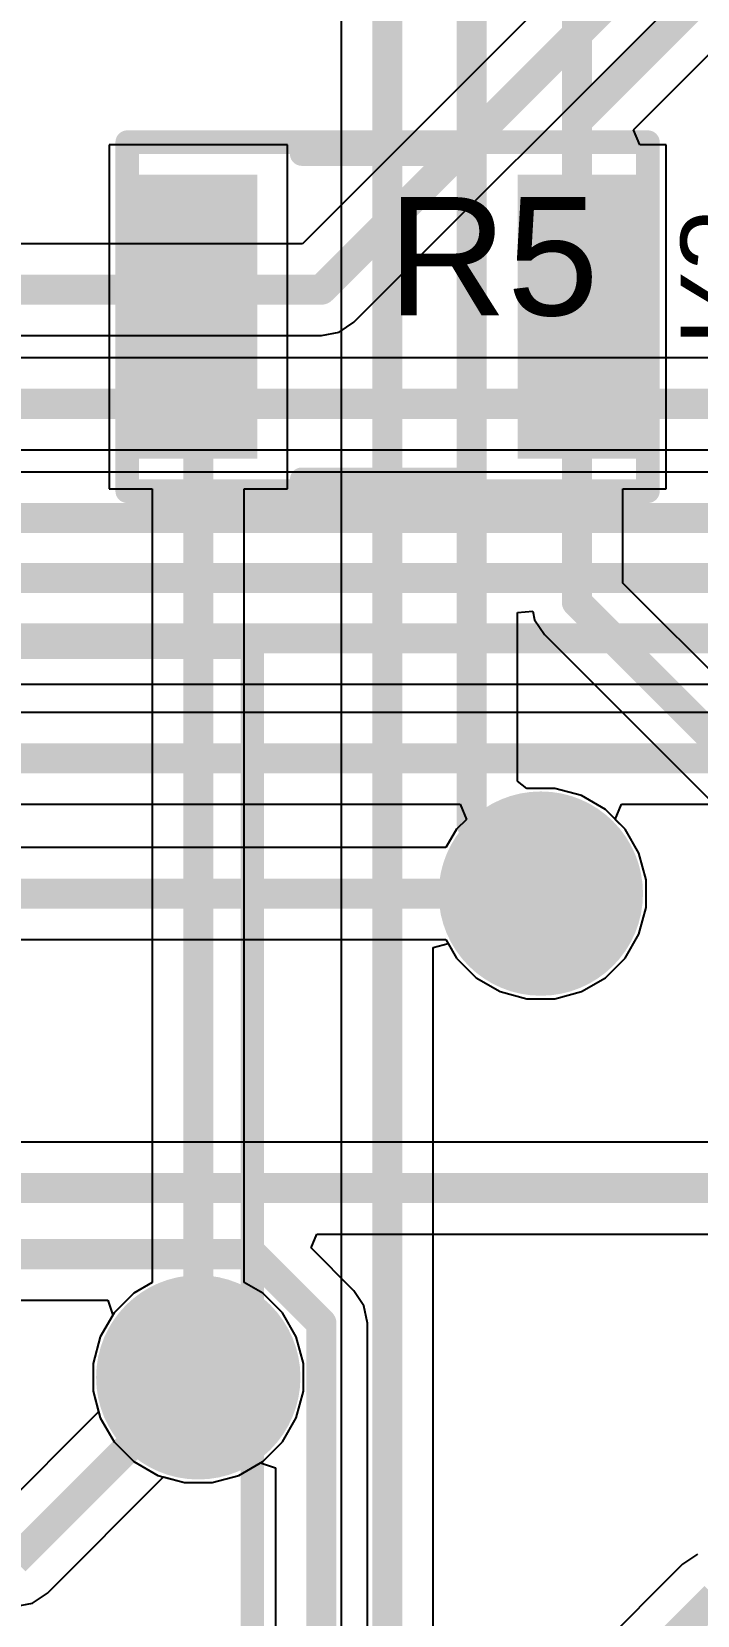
# Model space of a CAD drawing. Header units: inches. Extents: x -8.09 to -2.28, y -0.1 to 6.11.
# Drawn here: x -3.763 to -3.542, y 0.668 to 1.195 of the extents above; entities that cross this region are included whole.
import ezdxf

# ---------------------------------------------------------------- set-up
doc = ezdxf.new("R2010")
doc.units = ezdxf.units.IN
doc.header["$MEASUREMENT"] = 0
for name, color, linetype in [('BottomLayer', 5, 'Continuous'), ('BottomSolder', 6, 'Continuous'), ('InternalPlane1', 76, 'Continuous'), ('InternalPlane2', 16, 'Continuous'), ('Mechanical5', 56, 'Continuous'), ('TopLayer', 1, 'Continuous'), ('TopOverlay', 2, 'Continuous'), ('TopPaste', 8, 'Continuous'), ('TopSolder', 216, 'Continuous'), ('ViaHoleLayer', 16, 'Continuous')]:
    doc.layers.add(name, color=color, linetype=linetype)
doc.styles.add('Arial', font='', dxfattribs={"height": 0.2})
doc.styles.get('Arial').set_extended_font_data('Arial')

# ---------------------------------------------------------------- blocks, each defined once
blk = doc.blocks.new('FP_AC1210_MFG_86')
at = {"layer": 'TopLayer'}
for points in [[(-0.08268, 0.04724), (-0.04331, 0.04724), (-0.04331, -0.04724), (-0.08268, -0.04724)], [(0.04331, 0.04724), (0.08268, 0.04724), (0.08268, -0.04724), (0.04331, -0.04724)]]:
    blk.add_hatch(color=1, dxfattribs=at).paths.add_polyline_path(points)
at = {"layer": 'TopPaste'}
for points in [[(-0.08268, 0.04724), (-0.04331, 0.04724), (-0.04331, -0.04724), (-0.08268, -0.04724)], [(0.04331, 0.04724), (0.08268, 0.04724), (0.08268, -0.04724), (0.04331, -0.04724)]]:
    blk.add_hatch(color=8, dxfattribs=at).paths.add_polyline_path(points)
at = {"layer": 'TopSolder'}
for points in [[(-0.08268, 0.04724), (-0.04331, 0.04724), (-0.04331, -0.04724), (-0.08268, -0.04724)], [(0.04331, 0.04724), (0.08268, 0.04724), (0.08268, -0.04724), (0.04331, -0.04724)]]:
    blk.add_hatch(color=216, dxfattribs=at).paths.add_polyline_path(points)
at = {"layer": 'Mechanical5'}
for points in [[(-0.08661, 0.05807, 0.00787, 0.00787, 0), (0.08661, 0.05807, 0.00787, 0.00787, 0)], [(-0.08661, -0.05807, 0.00787, 0.00787, 0), (-0.08661, 0.05807, 0.00787, 0.00787, 0)], [(0.08661, -0.05807, 0.00787, 0.00787, 0), (0.08661, 0.05807, 0.00787, 0.00787, 0)], [(-0.08661, -0.05807, 0.00787, 0.00787, 0), (0.08661, -0.05807, 0.00787, 0.00787, 0)]]:
    blk.add_lwpolyline(points, format="xyseb", dxfattribs=at)
for points in [[(-0.08858, 0.05807, 0.00394, 0.00394, 1), (-0.08465, 0.05807, 0.00394, 0.00394, 1)], [(-0.08858, 0.05807, 0.00394, 0.00394, 1), (-0.08465, 0.05807, 0.00394, 0.00394, 1)], [(0.08465, 0.05807, 0.00394, 0.00394, 1), (0.08858, 0.05807, 0.00394, 0.00394, 1)], [(0.08465, 0.05807, 0.00394, 0.00394, 1), (0.08858, 0.05807, 0.00394, 0.00394, 1)], [(-0.08858, -0.05807, 0.00394, 0.00394, 1), (-0.08465, -0.05807, 0.00394, 0.00394, 1)], [(-0.08858, -0.05807, 0.00394, 0.00394, 1), (-0.08465, -0.05807, 0.00394, 0.00394, 1)], [(0.08465, -0.05807, 0.00394, 0.00394, 1), (0.08858, -0.05807, 0.00394, 0.00394, 1)], [(0.08465, -0.05807, 0.00394, 0.00394, 1), (0.08858, -0.05807, 0.00394, 0.00394, 1)]]:
    blk.add_lwpolyline(points, format="xyseb", close=True, dxfattribs=at)
at = {"layer": 'TopOverlay'}
for points in [[(-0.02854, 0.05413, 0.00787, 0.00787, 0), (0.02854, 0.05413, 0.00787, 0.00787, 0)], [(-0.02854, -0.05413, 0.00787, 0.00787, 0), (0.02854, -0.05413, 0.00787, 0.00787, 0)]]:
    blk.add_lwpolyline(points, format="xyseb", dxfattribs=at)
for points in [[(-0.03051, 0.05413, 0.00394, 0.00394, 1), (-0.02658, 0.05413, 0.00394, 0.00394, 1)], [(0.02658, 0.05413, 0.00394, 0.00394, 1), (0.03051, 0.05413, 0.00394, 0.00394, 1)], [(-0.03051, -0.05413, 0.00394, 0.00394, 1), (-0.02658, -0.05413, 0.00394, 0.00394, 1)], [(0.02658, -0.05413, 0.00394, 0.00394, 1), (0.03051, -0.05413, 0.00394, 0.00394, 1)]]:
    blk.add_lwpolyline(points, format="xyseb", close=True, dxfattribs=at)
at = {"layer": 'Mechanical5', "style": 'Arial'}
blk.add_text('R5', height=0.03937, rotation=360, dxfattribs=at).set_placement((0, 0.00044))
blk = doc.blocks.new('TECO_5103309_1_V_96')
at = {"layer": 'TopOverlay'}
for points in [[(-0.4, 0.18, 0.00787, 0.00787, 0), (0.4, 0.18, 0.00787, 0.00787, 0)], [(0.4, -0.18, 0.00787, 0.00787, 0), (0.4, 0.18, 0.00787, 0.00787, 0)]]:
    blk.add_lwpolyline(points, format="xyseb", dxfattribs=at)
blk.add_lwpolyline([(0.39803, 0.18, 0.00394, 0.00394, 1), (0.40197, 0.18, 0.00394, 0.00394, 1)], format="xyseb", close=True, dxfattribs=at)
blk.add_lwpolyline([(0.39803, 0.18, 0.00394, 0.00394, 1), (0.40197, 0.18, 0.00394, 0.00394, 1)], format="xyseb", close=True, dxfattribs=at)

msp = doc.modelspace()

# ---------------------------------------------------------------- hatches: boundary and pattern name
at = {"layer": 'BottomLayer'}
h = msp.add_hatch(color=5, dxfattribs=at)
edge = h.paths.add_edge_path()
edge.add_arc((-3.594, 0.908), 0.025, 0, 360)
h = msp.add_hatch(color=5, dxfattribs=at)
edge = h.paths.add_edge_path()
edge.add_arc((-3.70799, 0.74701), 0.025, 0, 360)
at = {"layer": 'BottomSolder'}
h = msp.add_hatch(color=6, dxfattribs=at)
edge = h.paths.add_edge_path()
edge.add_arc((-3.594, 0.908), 0.029, 0, 360)
h = msp.add_hatch(color=6, dxfattribs=at)
edge = h.paths.add_edge_path()
edge.add_arc((-3.70799, 0.74701), 0.029, 0, 360)
at = {"layer": 'InternalPlane1'}
h = msp.add_hatch(color=76, dxfattribs=at)
edge = h.paths.add_edge_path()
edge.add_arc((-3.594, 0.908), 0.034, 0, 360)
h = msp.add_hatch(color=76, dxfattribs=at)
edge = h.paths.add_edge_path()
edge.add_arc((-3.70799, 0.74701), 0.034, 0, 360)
at = {"layer": 'InternalPlane2'}
h = msp.add_hatch(color=16, dxfattribs=at)
edge = h.paths.add_edge_path()
edge.add_arc((-3.594, 0.908), 0.034, 0, 360)
h = msp.add_hatch(color=16, dxfattribs=at)
edge = h.paths.add_edge_path()
edge.add_arc((-3.70799, 0.74701), 0.034, 0, 360)
at = {"layer": 'TopLayer'}
h = msp.add_hatch(color=1, dxfattribs=at)
edge = h.paths.add_edge_path()
edge.add_arc((-3.594, 0.908), 0.025, 0, 360)
h = msp.add_hatch(color=1, dxfattribs=at)
edge = h.paths.add_edge_path()
edge.add_arc((-3.70799, 0.74701), 0.025, 0, 360)
at = {"layer": 'TopSolder'}
h = msp.add_hatch(color=216, dxfattribs=at)
edge = h.paths.add_edge_path()
edge.add_arc((-3.594, 0.908), 0.029, 0, 360)
h = msp.add_hatch(color=216, dxfattribs=at)
edge = h.paths.add_edge_path()
edge.add_arc((-3.70799, 0.74701), 0.029, 0, 360)
at = {"layer": 'ViaHoleLayer'}
h = msp.add_hatch(color=16, dxfattribs=at)
edge = h.paths.add_edge_path()
edge.add_arc((-3.594, 0.908), 0.014, 0, 360)
h = msp.add_hatch(color=16, dxfattribs=at)
edge = h.paths.add_edge_path()
edge.add_arc((-3.70799, 0.74701), 0.014, 0, 360)

# ---------------------------------------------------------------- linework, layer by layer
at = {"layer": 'BottomLayer'}
for p, q in [((-3.65619, 1.09819), (-3.44152, 1.31285)), ((-3.55231, 1.24532), (-3.67333, 1.12429)), ((-3.67333, 1.12429), (-4.45689, 1.12429)), ((-3.66115, 1.09487), (-3.65619, 1.09819)), ((-4.46367, 1.09371), (-3.667, 1.09371)), ((-3.667, 1.09371), (-3.66115, 1.09487)), ((-3.39733, 1.08629), (-4.091, 1.08629)), ((-4.08372, 1.05571), (-3.391, 1.05571)), ((-3.0791, 1.04829), (-4.08346, 1.04829)), ((-3.8306, 0.97771), (-3.2254, 0.97771)), ((-3.22558, 0.96829), (-3.83042, 0.96829)), ((-3.83042, 0.93771), (-3.62086, 0.93771)), ((-3.62086, 0.93771), (-3.61879, 0.93271)), ((-3.56921, 0.93271), (-3.56714, 0.93771)), ((-3.56714, 0.93771), (-3.47362, 0.93771)), ((-3.62201, 0.92949), (-3.62558, 0.92329)), ((-3.61879, 0.93271), (-3.62201, 0.92949)), ((-3.56599, 0.92949), (-3.56921, 0.93271)), ((-3.56139, 0.92151), (-3.56599, 0.92949)), ((-3.62558, 0.92329), (-3.83514, 0.92329)), ((-3.559, 0.91261), (-3.56139, 0.92151)), ((-3.559, 0.90339), (-3.559, 0.91261)), ((-3.56139, 0.89449), (-3.559, 0.90339)), ((-3.85244, 0.89271), (-3.62558, 0.89271)), ((-3.62558, 0.89271), (-3.62201, 0.88651)), ((-3.56599, 0.88651), (-3.56139, 0.89449)), ((-3.62201, 0.88651), (-3.61549, 0.87999)), ((-3.57251, 0.87999), (-3.56599, 0.88651)), ((-3.61549, 0.87999), (-3.60751, 0.87539)), ((-3.60751, 0.87539), (-3.59861, 0.873)), ((-3.58939, 0.873), (-3.58049, 0.87539)), ((-3.58049, 0.87539), (-3.57251, 0.87999)), ((-3.59861, 0.873), (-3.58939, 0.873)), ((-2.89233, 0.82529), (-3.85244, 0.82529)), ((-3.67046, 0.79009), (-3.66854, 0.79471)), ((-3.66854, 0.79471), (-3.46629, 0.79471)), ((-3.65619, 0.77581), (-3.67046, 0.79009)), ((-3.65287, 0.77085), (-3.65619, 0.77581)), ((-3.85041, 0.77271), (-3.7381, 0.77271)), ((-3.7381, 0.77271), (-3.73646, 0.76771)), ((-3.65171, 0.765), (-3.65287, 0.77085)), ((-3.73646, 0.76771), (-3.74061, 0.76052)), ((-3.65171, 0.58646), (-3.65171, 0.765)), ((-3.74061, 0.76052), (-3.74299, 0.75162)), ((-3.74299, 0.75162), (-3.74299, 0.7424)), ((-3.74299, 0.7424), (-3.74114, 0.73549)), ((-3.74114, 0.73549), (-3.77533, 0.70129)), ((-3.69448, 0.71439), (-3.68729, 0.71854)), ((-3.68729, 0.71854), (-3.68229, 0.7169)), ((-3.68229, 0.7169), (-3.68229, 0.54933)), ((-3.75819, 0.67519), (-3.71951, 0.71386)), ((-3.71951, 0.71386), (-3.7126, 0.71201)), ((-3.7126, 0.71201), (-3.70338, 0.71201)), ((-3.70338, 0.71201), (-3.69448, 0.71439)), ((-3.54185, 0.68813), (-3.54681, 0.68481)), ((-3.54681, 0.68481), (-3.64709, 0.58454)), ((-3.76315, 0.67187), (-3.75819, 0.67519)), ((-3.769, 0.67071), (-3.76315, 0.67187))]:
    msp.add_line(p, q, dxfattribs=at)
for points in [[(-3.667, 1.109, 0.01, 0.01, 0), (-3.43, 1.346, 0.01, 0.01, 0)], [(-4.47, 1.109, 0.01, 0.01, 0), (-3.667, 1.109, 0.01, 0.01, 0)], [(-4.091, 1.071, 0.01, 0.01, 0), (-3.391, 1.071, 0.01, 0.01, 0)], [(-4.10012, 1.033, 0.01, 0.01, 0), (-3.025, 1.033, 0.01, 0.01, 0)], [(-3.91974, 1.013, 0.01, 0.01, 0), (-2.915, 1.013, 0.01, 0.01, 0)], [(-3.902, 0.993, 0.01, 0.01, 0), (-2.877, 0.993, 0.01, 0.01, 0)], [(-3.862, 0.953, 0.01, 0.01, 0), (-3.194, 0.953, 0.01, 0.01, 0)], [(-3.942, 0.908, 0.01, 0.01, 0), (-3.594, 0.908, 0.01, 0.01, 0)], [(-4.04, 0.81, 0.01, 0.01, 0), (-2.886, 0.81, 0.01, 0.01, 0)], [(-3.862, 0.788, 0.01, 0.01, 0), (-3.69, 0.788, 0.01, 0.01, 0)], [(-3.69, 0.788, 0.01, 0.01, 0), (-3.667, 0.765, 0.01, 0.01, 0)], [(-3.667, 0.543, 0.01, 0.01, 0), (-3.667, 0.765, 0.01, 0.01, 0)], [(-3.769, 0.686, 0.01, 0.01, 0), (-3.70799, 0.74701, 0.01, 0.01, 0)], [(-3.667, 0.543, 0.01, 0.01, 0), (-3.536, 0.674, 0.01, 0.01, 0)]]:
    msp.add_lwpolyline(points, format="xyseb", dxfattribs=at)
for points in [[(-3.6695, 1.109, 0.005, 0.005, 1), (-3.6645, 1.109, 0.005, 0.005, 1)], [(-3.6695, 1.109, 0.005, 0.005, 1), (-3.6645, 1.109, 0.005, 0.005, 1)], [(-3.5965, 0.908, 0.005, 0.005, 1), (-3.5915, 0.908, 0.005, 0.005, 1)], [(-3.6925, 0.788, 0.005, 0.005, 1), (-3.6875, 0.788, 0.005, 0.005, 1)], [(-3.6925, 0.788, 0.005, 0.005, 1), (-3.6875, 0.788, 0.005, 0.005, 1)], [(-3.6695, 0.765, 0.005, 0.005, 1), (-3.6645, 0.765, 0.005, 0.005, 1)], [(-3.6695, 0.765, 0.005, 0.005, 1), (-3.6645, 0.765, 0.005, 0.005, 1)], [(-3.71049, 0.74701, 0.005, 0.005, 1), (-3.70549, 0.74701, 0.005, 0.005, 1)]]:
    msp.add_lwpolyline(points, format="xyseb", close=True, dxfattribs=at)
at = {"layer": 'TopLayer'}
for p, q in [((-3.66041, 1.458), (-3.66041, 0.56208)), ((-3.56313, 1.16224), (-3.53567, 1.18971)), ((-3.56106, 1.15724), (-3.56313, 1.16224)), ((-3.67831, 1.15724), (-3.73768, 1.15724)), ((-3.73768, 1.15724), (-3.73768, 1.04276)), ((-3.67831, 1.04276), (-3.67831, 1.15724)), ((-3.55232, 1.15724), (-3.56106, 1.15724)), ((-3.55232, 1.04276), (-3.55232, 1.15724)), ((-3.73768, 1.04276), (-3.72329, 1.04276)), ((-3.72329, 1.04276), (-3.72329, 0.77859)), ((-3.6927, 0.77859), (-3.6927, 1.04276)), ((-3.6927, 1.04276), (-3.67831, 1.04276)), ((-3.56671, 1.01133), (-3.56671, 1.04276)), ((-3.56671, 1.04276), (-3.55232, 1.04276)), ((-3.49319, 0.93781), (-3.56671, 1.01133)), ((-3.60171, 1.00151), (-3.59671, 1.002)), ((-3.60171, 0.94538), (-3.60171, 1.00151)), ((-3.59671, 1.002), (-3.59614, 0.99915)), ((-3.59614, 0.99915), (-3.59282, 0.99419)), ((-3.59282, 0.99419), (-3.51929, 0.92066)), ((-3.59861, 0.943), (-3.60171, 0.94538)), ((-3.58939, 0.943), (-3.59861, 0.943)), ((-3.58049, 0.94061), (-3.58939, 0.943)), ((-3.57251, 0.93601), (-3.58049, 0.94061)), ((-3.56599, 0.92949), (-3.57251, 0.93601)), ((-3.56139, 0.92151), (-3.56599, 0.92949)), ((-3.559, 0.91261), (-3.56139, 0.92151)), ((-3.559, 0.90339), (-3.559, 0.91261)), ((-3.56139, 0.89449), (-3.559, 0.90339)), ((-3.62982, 0.89005), (-3.62482, 0.89139)), ((-3.62482, 0.89139), (-3.62201, 0.88651)), ((-3.56599, 0.88651), (-3.56139, 0.89449)), ((-3.62982, 0.54845), (-3.62982, 0.89005)), ((-3.62201, 0.88651), (-3.61549, 0.87999)), ((-3.57251, 0.87999), (-3.56599, 0.88651)), ((-3.61549, 0.87999), (-3.60751, 0.87539)), ((-3.60751, 0.87539), (-3.59861, 0.873)), ((-3.58939, 0.873), (-3.58049, 0.87539)), ((-3.58049, 0.87539), (-3.57251, 0.87999)), ((-3.59861, 0.873), (-3.58939, 0.873)), ((-3.72948, 0.77502), (-3.736, 0.7685)), ((-3.72329, 0.77859), (-3.72948, 0.77502)), ((-3.6865, 0.77502), (-3.6927, 0.77859)), ((-3.67998, 0.7685), (-3.6865, 0.77502)), ((-3.736, 0.7685), (-3.74061, 0.76052)), ((-3.67538, 0.76052), (-3.67998, 0.7685)), ((-3.74061, 0.76052), (-3.74299, 0.75162)), ((-3.67299, 0.75162), (-3.67538, 0.76052)), ((-3.74299, 0.75162), (-3.74299, 0.7424)), ((-3.67299, 0.7424), (-3.67299, 0.75162)), ((-3.74299, 0.7424), (-3.74061, 0.7335)), ((-3.67538, 0.7335), (-3.67299, 0.7424)), ((-3.74061, 0.7335), (-3.736, 0.72552)), ((-3.67998, 0.72552), (-3.67538, 0.7335)), ((-3.736, 0.72552), (-3.72948, 0.719)), ((-3.6865, 0.719), (-3.67998, 0.72552)), ((-3.72948, 0.719), (-3.7215, 0.71439)), ((-3.69448, 0.71439), (-3.6865, 0.719)), ((-3.7215, 0.71439), (-3.7126, 0.71201)), ((-3.7126, 0.71201), (-3.70338, 0.71201)), ((-3.70338, 0.71201), (-3.69448, 0.71439))]:
    msp.add_line(p, q, dxfattribs=at)
for points in [[(-3.64512, 0.54212, 0.01, 0.01, 0), (-3.64512, 1.458, 0.01, 0.01, 0)], [(-3.617, 0.931, 0.01, 0.01, 0), (-3.617, 1.323, 0.01, 0.01, 0)], [(-3.58201, 1.165, 0.01, 0.01, 0), (-3.58201, 1.27199, 0.01, 0.01, 0)], [(-3.58201, 1.165, 0.01, 0.01, 0), (-3.54201, 1.205, 0.01, 0.01, 0)], [(-3.58201, 1.1, 0.01, 0.01, 0), (-3.58201, 1.165, 0.01, 0.01, 0)], [(-3.70799, 0.74701, 0.01, 0.01, 0), (-3.70799, 1.1, 0.01, 0.01, 0)], [(-3.58201, 1.005, 0.01, 0.01, 0), (-3.58201, 1.1, 0.01, 0.01, 0)], [(-3.58201, 1.005, 0.01, 0.01, 0), (-3.504, 0.92699, 0.01, 0.01, 0)], [(-3.617, 0.931, 0.01, 0.01, 0), (-3.594, 0.908, 0.01, 0.01, 0)]]:
    msp.add_lwpolyline(points, format="xyseb", dxfattribs=at)
for points in [[(-3.58451, 1.165, 0.005, 0.005, 1), (-3.57951, 1.165, 0.005, 0.005, 1)], [(-3.58451, 1.165, 0.005, 0.005, 1), (-3.57951, 1.165, 0.005, 0.005, 1)], [(-3.58451, 1.165, 0.005, 0.005, 1), (-3.57951, 1.165, 0.005, 0.005, 1)], [(-3.71049, 1.1, 0.005, 0.005, 1), (-3.70549, 1.1, 0.005, 0.005, 1)], [(-3.58451, 1.1, 0.005, 0.005, 1), (-3.57951, 1.1, 0.005, 0.005, 1)], [(-3.58451, 1.1, 0.005, 0.005, 1), (-3.57951, 1.1, 0.005, 0.005, 1)], [(-3.58451, 1.005, 0.005, 0.005, 1), (-3.57951, 1.005, 0.005, 0.005, 1)], [(-3.58451, 1.005, 0.005, 0.005, 1), (-3.57951, 1.005, 0.005, 0.005, 1)], [(-3.6195, 0.931, 0.005, 0.005, 1), (-3.6145, 0.931, 0.005, 0.005, 1)], [(-3.6195, 0.931, 0.005, 0.005, 1), (-3.6145, 0.931, 0.005, 0.005, 1)], [(-3.5965, 0.908, 0.005, 0.005, 1), (-3.5915, 0.908, 0.005, 0.005, 1)], [(-3.71049, 0.74701, 0.005, 0.005, 1), (-3.70549, 0.74701, 0.005, 0.005, 1)]]:
    msp.add_lwpolyline(points, format="xyseb", close=True, dxfattribs=at)

# ---------------------------------------------------------------- block references
for name, p in [('FP_AC1210_MFG_86', (-3.645, 1.1)), ('TECO_5103309_1_V_96', (-4.09, 0.81))]:
    msp.add_blockref(name, p)

# ---------------------------------------------------------------- texts
at = {"layer": 'TopOverlay', "style": 'Arial', "text_generation_flag": 2}
msp.add_text('R5', height=0.025, rotation=270, dxfattribs=at).set_placement((-3.5475, 1.09054))

doc.saveas('drawing.dxf')
